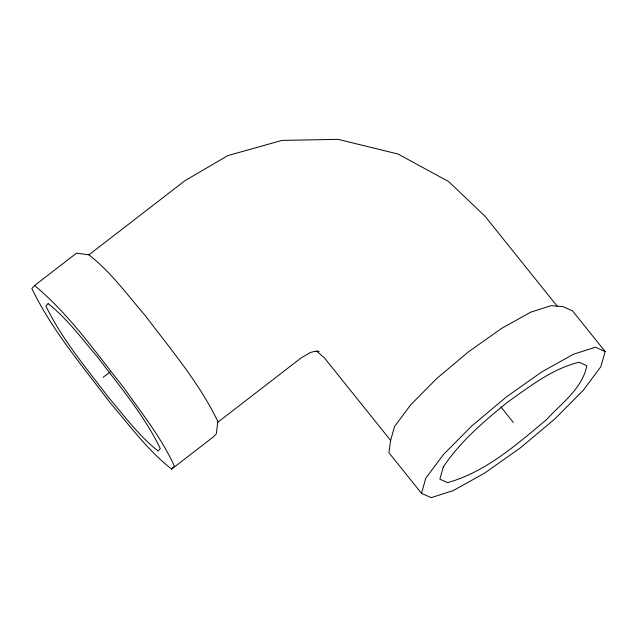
<?xml version="1.0" encoding="UTF-8"?>
<svg xmlns="http://www.w3.org/2000/svg" width="637" height="637" viewBox="0 0 637 637"><rect width="100%" height="100%" fill="white"/><g stroke="black" fill="none" stroke-linecap="round" stroke-linejoin="round"><path stroke-width="0.96" d="M390.616 440.414L388.912 452.692L421.503 493.317L431.193 497.648L453.385 490.538L484.701 473.052L520.381 447.859L554.986 418.796L583.245 390.29L600.858 366.673L605.15 351.544L572.559 310.928L562.869 306.588L551.053 305.664L530.589 312.226L501.701 328.35L468.8 351.584L436.886 378.386L410.825 404.686L394.574 426.464L390.616 440.414L324.313 357.779L316.366 350.86L319.169 351.6M421.503 493.317L425.795 478.188L443.416 454.571L471.675 426.057L506.272 396.994L541.952 371.809L573.268 354.323L595.46 347.205L605.15 351.544M34.573 285.535L31.85 288.513C51.995 330.253 82.396 365.98 110.169 402.759C129.797 425.58 147.752 450.463 171.656 469.111L213.642 436.695L216.373 433.725L217.83 421.415C199.254 382.925 171.218 349.968 145.602 316.048C127.496 295.003 110.942 272.055 88.893 254.848L76.567 253.12L34.573 285.535C69.56 314.535 95.693 352.532 123.873 387.814C141.677 413.222 161.519 437.699 174.379 466.141L171.656 469.111M88.893 254.848L185.009 180.653L227.823 155.611L281.968 140.395L338.112 139.352L398.021 154.027L448.663 181.577L485.068 216.293L557.51 306.58M103.114 377.327L110.177 371.873M217.679 422.339L301.174 357.883L310.267 352.564L314.121 351.481L318.102 351.409M500.913 406.955L513.326 422.427M443.272 467.048L439.841 479.159L447.596 482.631C485.927 471.906 516.703 444.483 546.665 419.528C561.436 403.141 582.409 388.634 586.812 365.702L579.065 362.23C552.128 368.823 529.928 386.412 507.681 402.074C484.032 421.376 460.288 441.393 443.272 467.048M48.101 303.65L45.912 306.039C62.084 339.537 86.481 368.218 108.776 397.743C124.534 416.057 138.938 436.026 158.127 451.004L160.317 448.615C144.145 415.109 119.748 386.428 97.453 356.911C81.695 338.597 67.283 318.619 48.101 303.65"/></g></svg>
